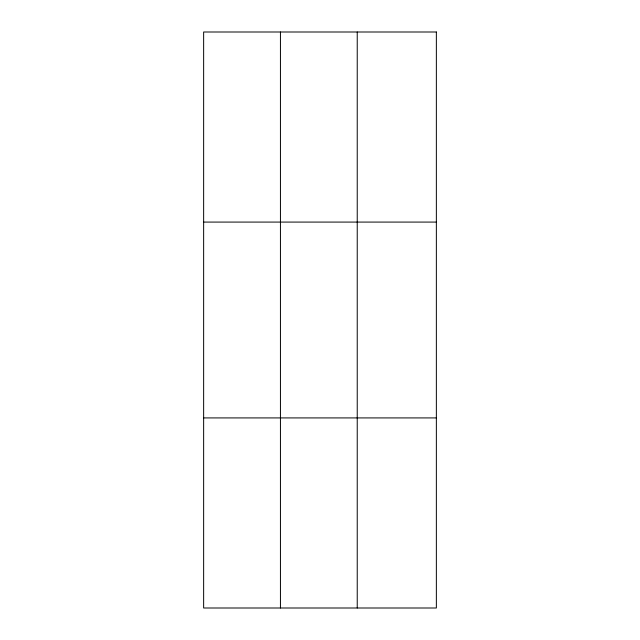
<?xml version="1.0" encoding="UTF-8"?>
<svg xmlns="http://www.w3.org/2000/svg" width="640" height="640" viewBox="0 0 640 640"><rect width="100%" height="100%" fill="white"/><g stroke="black" fill="none" stroke-linecap="round" stroke-linejoin="round"><path stroke-width="0.96" d="M280.44 608L280.44 32M357.232 608L357.232 32M203.64 222.08L436.36 222.08M203.64 417.92L436.36 417.92M436.36 32L436.36 608L203.64 608L203.64 32L436.36 32"/></g></svg>
